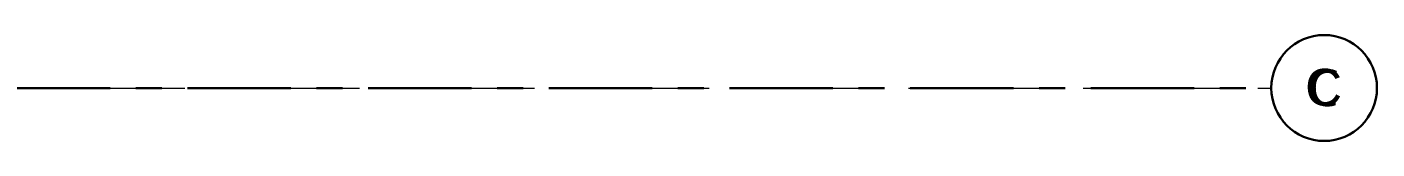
# Model space of a CAD drawing. Header units: millimetres. Extents: x -4000 to 187956, y -58990 to 162485.
# Drawn here: x 168334 to 184941, y 14800 to 16100 of the extents above; entities that cross this region are included whole.
import ezdxf

# ---------------------------------------------------------------- set-up
doc = ezdxf.new("R2010")
doc.units = ezdxf.units.MM
doc.linetypes.add('Grid Line', pattern=[2222.5, 1270, -317.5, 317.5, -317.5])
doc.linetypes.add('Grid Line 12_5mm', pattern=[2150, 1250, -300, 300, -300])
doc.layers.add('S-GRID', color=1, linetype='Continuous', lineweight=30)
doc.layers.add('S-GRID-IDEN', color=1, linetype='Continuous', lineweight=30)
doc.styles.add('Arial', font='arial.ttf', dxfattribs={"height": 450})
doc.styles.add('Trebuchet MS_1', font='trebuc.ttf', dxfattribs={"height": 450})

# ---------------------------------------------------------------- blocks, each defined once
blk = doc.blocks.new('Grid - M_Grid Head - Circle-4774-0_000')
at = {"layer": 'S-GRID-IDEN', "color": 250, "lineweight": 9}
blk.add_circle((0, 0), 6.5, dxfattribs=at)
blk = doc.blocks.new('CMF2_NHAXUONG_A_rvt-1-0_000')
at = {"layer": 'S-GRID', "linetype": 'Grid Line 12_5mm', "lineweight": 9}
blk.add_line((-824, 15450), (183641, 15450), dxfattribs=at)
at = {"layer": 'S-GRID-IDEN', "lineweight": 9, "insert": (184097, 15678), "char_height": 450, "width": 456.96, "attachment_point": 1, "style": 'Trebuchet MS_1', "bg_fill": 3, "box_fill_scale": 1.25, "bg_fill_color": 256, "bg_fill_true_color": 13158600, "bg_fill_transparency": 0}
blk.add_mtext('C', dxfattribs=at)
at = {"layer": 'S-GRID-IDEN', "color": 10, "lineweight": 5, "xscale": 99.99999999999993, "yscale": 99.99999999999993, "zscale": 99.99999999999993, "rotation": 269.9999999999994}
blk.add_blockref('Grid - M_Grid Head - Circle-4774-0_000', (184291, 15450), dxfattribs=at)
blk = doc.blocks.new('Grid - M_Grid Head - Circle 2-61448-0_000')
at = {"layer": 'S-GRID-IDEN'}
blk.add_circle((0, 0), 6.5, dxfattribs=at)

msp = doc.modelspace()

# ---------------------------------------------------------------- block references
at = {"lineweight": 5}
msp.add_blockref('CMF2_NHAXUONG_A_rvt-1-0_000', (0, 0), dxfattribs=at)

# ---------------------------------------------------------------- next in the draw order: linework, layer by layer
at = {"layer": 'S-GRID', "linetype": 'Grid Line'}
msp.add_line((-824, 15450), (183641, 15450), dxfattribs=at)

# ---------------------------------------------------------------- next in the draw order: block references
at = {"layer": 'S-GRID-IDEN', "xscale": 99.99999999999993, "yscale": 99.99999999999993, "zscale": 99.99999999999993, "rotation": 269.9999999999994}
msp.add_blockref('Grid - M_Grid Head - Circle 2-61448-0_000', (184291, 15450), dxfattribs=at)

# ---------------------------------------------------------------- next in the draw order: texts
at = {"layer": 'S-GRID-IDEN', "insert": (184057, 15685), "char_height": 450, "width": 553.16, "attachment_point": 1, "style": 'Arial'}
msp.add_mtext('C', dxfattribs=at)

doc.saveas('drawing.dxf')
